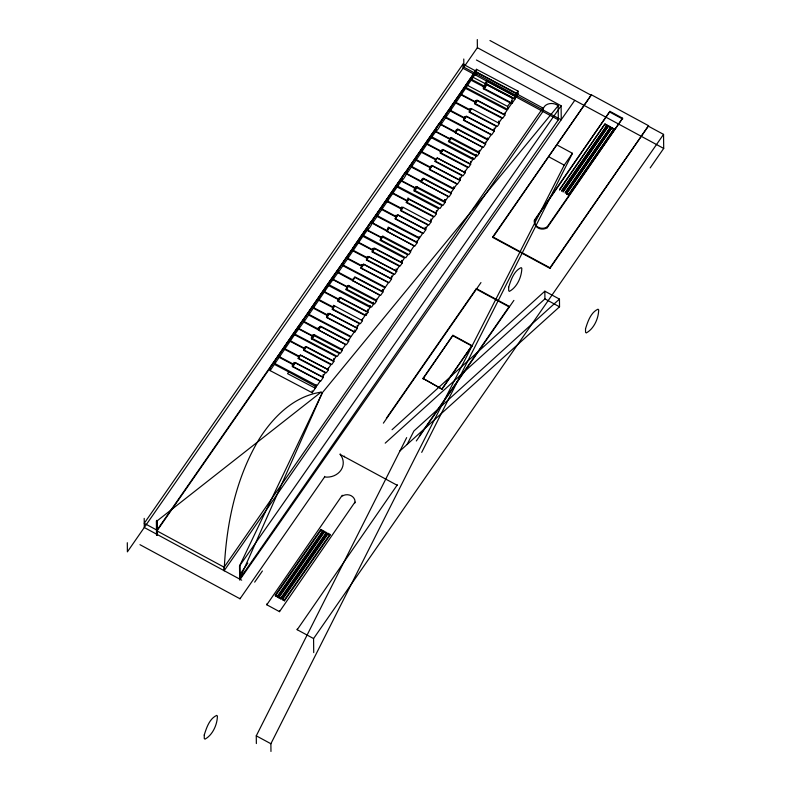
<?xml version="1.0" encoding="UTF-8"?>
<svg xmlns="http://www.w3.org/2000/svg" width="791" height="791" viewBox="0 0 791 791"><rect width="100%" height="100%" fill="white"/><g stroke="black" fill="none" stroke-linecap="round" stroke-linejoin="round"><path stroke-width="1.19" d="M224.16 570.697C226.137 525.175 235.431 478.852 259.023 439.341C273.073 416.986 293.847 396.202 321.037 392.168L322.283 392.85L239.574 579.032L558.327 119.837L558.179 105.717C552.741 101.436 542.567 103.314 542.923 111.501L224.16 570.697L224.13 567.206L542.883 108.021L475.737 71.704L156.974 530.89L224.13 567.206M323.173 374.479L323.203 377.525L320.75 381.124L292.878 366.48L293.51 364.285M328.344 367.825L328.364 369.852L326.337 372.818L298.464 358.185L299.097 355.99M333.802 358.491L333.842 361.536L331.815 364.503L304.238 350.017L305.178 346.725M342.295 348.406L342.315 350.433L340.407 353.241L312.247 338.449L313.187 335.157M348.623 339.379L348.643 341.405L346.409 344.688L318.536 330.055L319.475 326.762M357.275 325.328L357.305 328.374L354.852 331.973L326.98 317.329L327.929 314.037M362.446 318.674L362.466 320.701L360.439 323.667L332.576 309.034L333.199 306.839M367.904 309.33L367.944 312.386L365.917 315.352L338.34 300.867L339.28 297.574M376.526 299.097L376.546 301.124L374.637 303.932L346.478 289.14L347.417 285.848M382.854 290.07L382.884 292.097L380.649 295.379L352.776 280.746L353.399 278.551M391.505 276.019L391.535 279.065L389.093 282.654L361.22 268.02L362.159 264.728M396.677 269.365L396.696 271.392L394.679 274.358L366.806 259.725L367.746 256.432M402.154 261.04L402.174 263.077L400.157 266.043L372.571 251.558L373.51 248.265M382.626 237.023L410.786 251.815L408.878 254.623L380.718 239.831L381.658 236.539M417.094 240.761L417.114 242.788L414.88 246.07L387.007 231.437L388.262 227.037M425.756 227.719L425.776 229.756L423.323 233.345L395.46 218.712L396.4 215.419M401.353 209.318L401.986 207.123M436.385 210.713L436.414 213.758L434.388 216.734L406.811 202.249L408.067 197.859M444.987 199.461L445.017 202.506L443.108 205.304L414.949 190.522L415.888 187.22M451.335 191.452L451.354 193.479L449.12 196.761L421.247 182.118L422.186 178.825M459.976 177.402L460.016 180.447L457.564 184.036L429.691 169.403L430.63 166.11M470.615 161.404L470.645 164.449L468.628 167.425L441.042 152.94L441.981 149.647M479.188 150.27L479.257 153.197L477.349 155.995L449.189 141.203L450.128 137.911M485.565 142.133L485.585 144.17L483.35 147.452L455.478 132.809L456.417 129.516M494.217 128.083L494.246 131.138L491.794 134.727L463.931 120.094L464.554 117.899M499.388 121.428L499.408 123.465L497.391 126.431L469.518 111.798L470.457 108.496M504.866 113.113L504.885 115.14L502.858 118.116L475.282 103.631L476.222 100.328M484.3 88.543L486.238 84.518L512.133 98.104L512.192 103.186L484.3 88.543L486.959 84.637L514.852 99.28L512.192 103.186M256.353 743.55L256.274 735.838L406.673 437.611M407.098 444.473L413.891 431.006L559.455 299.097L544.841 291.197L392.059 429.711M270.967 751.45L270.888 743.738L414.425 458.948L564.23 165.151L572.457 153.306L557.843 145.406M421.712 452.373L572.457 153.306M284.572 346.438L279.5 353.893L279.53 356.82L293.906 364.374L295.181 362.496L322.619 376.902L325.378 372.838L297.95 358.432L298.978 356.919L284.602 349.365L284.869 346.596M298.958 328.621L303.734 322.006L303.803 318.921L298.919 325.694L298.958 328.621L313.177 336.086L314.136 334.682L342.266 349.464M318.674 297.287L313.602 304.743L313.632 307.669L328.008 315.214L329.283 313.345L356.721 327.751L359.48 323.687L332.052 309.281L333.08 307.768L318.714 300.214L318.971 297.436M333.189 279.312L337.965 272.697L338.044 269.612L333.159 276.375L333.189 279.312L347.417 286.777L348.376 285.373L376.496 300.155M353.201 248.127L347.842 255.434L347.872 258.36L362.238 265.905L363.514 264.036L390.952 278.442L393.72 274.378L366.282 259.972L367.321 258.459L367.291 256.502M367.429 230.003C372.63 225.91 376.041 212.67 367.4 227.066L367.429 230.003L381.648 237.468L382.607 236.064L410.737 250.836M270.127 370.623L274.378 364.374L274.348 361.438L270.087 367.696L270.127 370.623L312.218 392.731L316.271 386.799L316.252 384.851M274.922 363.583L279.183 357.334L279.154 354.408L274.892 360.656L274.922 363.583L317.023 385.692L320.108 381.163L292.383 366.599L292.363 364.651M279.53 356.82L284.602 349.365M284.987 348.811L290.099 341.307L290.06 338.38L284.958 345.885L284.987 348.811L299.354 356.355L300.313 354.951L327.751 369.357L330.945 364.671L303.507 350.265L304.466 348.861L290.099 341.307M290.406 340.862L294.549 334.761L294.519 331.834L290.366 337.935L290.406 340.862L304.772 348.406L306.048 346.527L333.199 360.785L336.066 356.573L294.549 334.761M387.471 201.754L387.155 198.67L382.073 206.125L382.102 209.051L396.479 216.596L397.754 214.727L425.192 229.133L427.961 225.069L400.523 210.663L401.551 209.14L401.531 207.193M401.66 180.694C406.871 176.591 410.282 163.361 401.63 177.757L401.66 180.694L415.888 188.159L416.847 186.755L444.967 201.527L444.947 199.579M303.734 322.006L345.568 344.619L341.781 350.166L314.156 335.641M421.385 149.361L416.313 156.816L416.343 159.742L430.709 167.287L431.995 165.408L459.423 179.824L462.191 175.76L434.753 161.344L435.792 159.831L421.415 152.287L421.672 149.509M304.159 321.581L308.628 315.016L308.599 312.079L304.13 318.644L304.159 321.581L318.536 329.125L320.553 326.159L348.277 340.713L350.729 337.124L308.628 315.016M309.024 314.432L313.285 308.183L313.256 305.247L308.994 311.506L309.024 314.432L351.125 336.541L354.21 332.012L326.485 317.448L327.652 315.728L313.285 308.183M313.632 307.669L318.714 300.214M319.089 299.66L324.201 292.156L324.172 289.229L319.06 296.734L319.089 299.66L333.456 307.205L334.415 305.801L362.466 320.701M324.508 291.711L328.651 285.61L328.621 282.684L324.478 288.774L324.508 291.711L338.874 299.255L340.15 297.376L367.301 311.634L370.168 307.412L370.148 305.464M435.9 131.375C441.111 127.282 444.512 114.052 435.871 128.449L435.9 131.375L450.128 138.85L451.078 137.446L479.208 152.218M337.965 272.697L379.799 295.31L376.022 300.857L348.386 286.332M455.942 103.127L455.626 100.052L450.544 107.497L450.573 110.433L464.95 117.978L466.225 116.099L493.663 130.515L496.432 126.451L468.994 112.035L470.022 110.522L470.002 108.575M466.057 84.627L471.06 77.281L471.09 80.207L484.468 87.228L483.4 88.79L511.569 103.581L507.634 109.366L466.087 87.554L466.057 84.627L507.604 106.429L507.634 109.366M486.702 83.945L514.872 98.737L518.065 94.05L518.036 91.113L476.489 69.311L471.594 76.5L471.624 79.426L485.002 86.446L486.702 83.945L486.673 81.018L514.842 95.81L514.852 99.28M338.4 272.272L342.869 265.707L342.839 262.77L338.37 269.335L338.4 272.272L352.766 279.816L354.793 276.85L382.518 291.404L384.97 287.815L342.869 265.707M343.264 265.123L347.526 258.875L347.486 255.938L343.235 262.197L343.264 265.123L385.355 287.232L388.45 282.703L360.726 268.139L361.892 266.419L361.873 264.461M347.872 258.36L352.944 250.905L352.915 247.979M353.231 251.063L353.29 247.425L358.402 239.92L358.432 242.847L353.32 250.351L367.696 257.896L368.655 256.492L396.093 270.898L399.277 266.211L371.849 251.805L372.808 250.391L372.788 248.443M358.738 242.402L362.891 236.301L362.861 233.375L358.709 239.465L358.738 242.402L373.115 249.946L374.39 248.067L401.531 262.325L404.409 258.103L362.891 236.301M372.63 222.953L377.109 216.398L377.07 213.461L372.601 220.027L372.63 222.953L387.007 230.507L389.024 227.531L416.748 242.095L419.2 238.506L419.181 236.549M377.505 215.814L381.756 209.566L381.727 206.629L377.465 212.888L377.505 215.814L419.596 237.923L422.681 233.385L394.956 218.83L396.133 217.11L396.103 215.152M382.102 209.051L387.185 201.596L387.155 198.67M387.56 201.043L392.672 193.538L392.643 190.611L387.531 198.116L387.56 201.043L401.927 208.587L402.886 207.183L430.937 222.083L428.91 225.049L401.047 210.416L403.064 207.44M392.979 193.093L397.131 186.992L397.092 184.066L392.949 190.156L392.979 193.093L407.345 200.637L408.621 198.759L435.772 213.016L438.639 208.794L397.131 186.992M406.871 173.644L411.34 167.079L411.31 164.152L406.841 170.718L406.871 173.644L421.237 181.198L423.264 178.222L450.989 192.786L453.441 189.197L411.34 167.079M411.735 166.506L415.997 160.257L415.967 157.32L411.706 163.569L411.735 166.506L453.836 188.614L456.921 184.076L429.197 169.521L430.363 167.801L415.997 160.257M416.343 159.742L421.415 152.287M421.801 151.734L426.903 144.229L426.873 141.302L421.761 148.797L421.801 151.734L436.167 159.278L437.126 157.874L464.564 172.28L467.758 167.593L440.32 153.187L440.3 151.229M427.209 143.774L431.362 137.683L431.332 134.757L427.18 140.847L427.209 143.774L441.586 151.328L442.861 149.45L470.002 163.707L472.88 159.485L472.86 157.538M466.087 87.554L476.518 72.238L476.489 69.311M441.111 124.335L445.58 117.77L445.551 114.843L441.071 121.409L441.111 124.335L455.478 131.889L457.495 128.913L485.229 143.478L487.671 139.878L487.651 137.931M445.976 117.197L450.227 110.938L450.198 108.011L445.946 114.26L445.976 117.197L488.067 139.305L491.152 134.767L463.427 120.212L464.604 118.492L464.584 116.534M450.573 110.433L455.656 102.978L455.626 100.052M456.031 102.425L461.143 94.92L461.113 91.993L456.002 99.488L456.031 102.425L470.408 109.969L471.357 108.565L499.408 123.465M461.45 94.465L465.602 88.374L465.573 85.448L461.42 91.538L461.45 94.465L475.816 102.019L477.092 100.141L504.243 114.398L507.12 110.176L465.602 88.374M485.002 86.446L484.962 83.52L486.673 81.018M316.271 386.799L288.755 371.918L287.578 373.639L315.302 388.193L315.283 386.245M292.383 366.599L293.55 364.878L279.183 357.334M294.974 334.158L298.672 328.987L298.642 326.06L294.944 331.221L294.974 334.158L337.342 356.405L339.309 353.518L311.446 338.874L313.038 336.531L313.018 334.583M292.878 366.48L295.33 362.891L323.203 377.525M298.464 358.185L300.491 355.218L328.364 369.852M304.238 350.017L306.255 347.051L333.842 361.536M312.247 338.449L314.63 334.939M326.98 317.329L329.432 313.74L357.305 328.374M332.576 309.034L334.593 306.068M338.34 300.867L340.357 297.9L367.944 312.386M318.536 330.055L320.77 326.772L348.643 341.405M346.478 289.14L348.871 285.63M366.806 259.725L368.833 256.759L396.696 271.392M361.22 268.02L363.672 264.421L391.535 279.065M372.571 251.558L374.598 248.592L402.174 263.077M352.776 280.746L355.011 277.463L382.884 292.097M380.718 239.831L383.101 236.321M397.685 186.221L401.373 181.06L401.344 178.123L397.655 183.294L397.685 186.221L440.053 208.478L442.021 205.581L414.148 190.947L415.75 188.604L415.73 186.646M395.46 218.712L397.903 215.112L425.776 229.756M387.007 231.437L389.241 228.154L417.114 242.788M406.811 202.249L408.828 199.273L436.414 213.758M414.949 190.522L417.341 187.012M440.32 153.187L441.279 151.773L426.903 144.229M429.691 169.403L432.143 165.803L460.016 180.447M421.247 182.118L423.482 178.845L451.354 193.479M441.042 152.94L443.069 149.964L470.645 164.449M449.189 141.203L451.572 137.703M475.49 100.516L475.51 102.464L474.551 103.868L501.988 118.284L498.795 122.971L498.775 121.013M469.518 111.798L471.535 108.822M463.931 120.094L466.374 116.495L494.246 131.138M475.282 103.631L477.299 100.655L504.885 115.14M455.478 132.809L457.712 129.526L485.585 144.17M361.853 320.207L365.046 315.52L337.609 301.114L338.568 299.71L324.201 292.156M507.604 106.429L510.225 102.583M514.842 95.81L518.036 91.113M373.53 302.251L373.55 304.209L371.582 307.096L329.214 284.849L329.185 281.912L332.873 276.741L332.902 279.678L329.214 284.849M430.324 221.589L433.517 216.902L406.08 202.496L407.039 201.082L392.672 193.538M410.252 251.548L414.039 245.991L372.304 223.23M416.857 187.714L444.493 202.239L448.27 196.682L406.544 173.921M476.241 154.324L476.261 156.272L474.284 159.169L431.916 136.912L431.886 133.986L435.584 128.814L435.614 131.741L431.916 136.912M465.177 172.774L463.15 175.74L435.277 161.107L437.304 158.131L465.177 172.774L465.148 170.737M451.097 138.405L478.733 152.92L482.51 147.373L440.785 124.612M463.002 64.101L144.249 523.296L156.974 530.178L475.727 70.982L463.002 64.101L463.051 68.313L558.327 119.837M477.289 39.55L477.378 47.678L127.391 551.841L127.302 542.725M157.439 520.646L156.381 521.042L156.529 535.092L157.093 535.398L157.439 520.646L321.037 392.168L322.283 392.85L239.525 566.01L239.663 580.05L574.77 100.338M156.529 535.092L157.014 534.38M240.059 574.256L247.81 563.083M139.967 544.683L240.019 598.787L324.587 476.963A16.156 14.278 -0.6 0 0 340.862 470.299A16.156 14.278 -0.6 0 0 340.199 454.469L340.199 453.896M492.793 236.865L591.411 94.801L648.58 125.72L549.972 268.357L492.803 237.448L492.793 236.865L549.963 267.783L549.972 268.357M492.803 237.448L591.411 94.801M254.662 582.156L262.414 570.983M386.364 418.251L476.37 288.596L509.305 306.414L509.315 306.997L476.37 289.18L476.37 288.596M383.378 423.145L480.958 282.585M422.997 378.414L452.917 335.305L471.97 345.608L442.05 389.182L422.997 378.414L442.05 389.182M422.997 378.879L452.917 335.305M354.961 502.127L279.51 611.651L266.804 604.779L342.256 495.255M534.469 220.056L609.93 111.353L622.626 118.225L547.174 227.739A8.078 7.139 -0.6 0 1 538.226 228.055A8.078 7.139 -0.6 0 1 534.469 220.867L534.469 220.056A8.078 7.139 -0.6 0 0 538.216 227.244A8.078 7.139 -0.6 0 0 547.164 226.928L622.626 118.225M534.469 220.867L609.93 111.353M275.367 594.941L320.839 529.436L322.955 530.583L322.965 531.512L277.493 597.017L275.377 595.87L275.367 594.941L277.483 596.088L277.493 597.017M275.377 595.87L320.849 530.365L320.839 529.436M559.534 189.445L604.996 123.94L607.122 125.087L561.65 191.293M277.483 596.088L322.955 530.583M559.534 190.147L604.996 123.94M278.748 596.849L324.221 531.344L326.337 532.481L326.347 533.411L280.874 598.916L278.758 597.778L278.748 596.849L280.864 597.986L280.874 598.916M278.758 597.778L324.231 532.274L324.221 531.344M561.65 190.591L607.122 125.087M280.864 597.986L326.337 532.481M563.103 191.323L608.576 125.818L610.692 126.965L565.229 193.172M563.113 192.025L608.576 125.818M282.328 598.728L327.8 533.223L329.916 534.36L329.926 535.299L284.453 600.804L282.338 599.657L282.328 598.728L284.444 599.865L284.453 600.804M282.338 599.657L327.81 534.152L327.8 533.223M565.219 192.47L610.692 126.965M566.485 193.231L611.957 127.727L614.073 128.874L568.61 195.07L566.494 193.933L566.485 193.231L568.6 194.378L568.61 195.07M284.444 599.865L329.916 534.36M566.494 193.933L611.957 127.727M568.6 194.378L614.073 128.874M442.05 388.717L471.97 345.608M419.309 436.059L509.305 306.414M416.313 440.963L513.893 300.392M313.72 652.605L313.572 638.564L297.189 629.705L397.359 484.804M549.963 267.783L648.58 125.72M313.572 638.564L663.55 134.391L648.59 126.303M650.182 167.9L663.698 148.431L663.55 134.391M476.429 59.987L561.106 105.776L240.009 565.308L240.157 579.348M363.445 235.53L367.143 230.369L367.113 227.432L363.415 232.603L363.445 235.53L405.813 257.787L407.79 254.89L379.917 240.256L381.509 237.913L367.143 230.369M322.283 392.801L558.179 105.717M385.207 443.148L544.92 298.899L544.841 291.197M399.821 451.048L559.534 306.799L559.455 299.097M478.733 152.92L479.257 153.197M444.493 202.239L445.017 202.506M376.022 300.857L376.546 301.124M341.781 350.166L342.315 350.433M476.518 72.238L518.065 94.05M472.623 77.043L484.962 83.52M485.536 87L483.37 85.863L483.4 88.79M461.143 94.92L475.51 102.464M455.656 102.978L470.022 110.522M450.227 110.938L464.604 118.492M445.58 117.77L487.671 139.878M435.614 131.741L449.98 139.295L448.388 141.638L476.261 156.272M431.362 137.683L472.88 159.485M401.373 181.06L415.75 188.604M387.185 201.596L401.551 209.14M381.756 209.566L396.133 217.11M377.109 216.398L419.2 238.506M358.432 242.847L372.808 250.391M352.944 250.905L367.321 258.459M347.526 258.875L361.892 266.419M332.902 279.678L347.279 287.222L345.677 289.565L373.55 304.209M328.651 285.61L370.168 307.412M298.672 328.987L313.038 336.531M274.378 364.374L288.755 371.918M489.955 40.509L591.421 95.385M609.93 112.164L622.636 119.036M477.378 47.678L663.698 148.431M608.586 126.52L610.701 127.667M605.006 124.642L607.122 125.789M611.967 128.429L614.083 129.566M549.626 157.241L564.23 165.151M544.92 298.899L559.534 306.799M452.927 335.77L471.98 346.072M340.199 454.469L397.369 485.387M320.849 530.365L322.965 531.512M324.231 532.274L326.347 533.411M327.81 534.152L329.926 535.299M241.69 580.169L144.288 527.508L144.199 518.382M256.274 735.838L270.888 743.738M561.106 105.776L561.254 119.817L463.862 67.146L463.773 59.018M547.164 226.928L547.174 227.739M542.883 108.021L542.923 111.501M511.54 100.655L511.569 103.581M484.448 85.28L484.468 87.228M475.727 70.982L475.767 75.194M453.816 186.656L453.836 188.614M440.646 121.844L440.676 124.77M436.187 127.984L436.217 130.911M430.907 219.038L430.937 222.083M425.172 227.175L425.192 229.133M414.128 188.99L414.148 190.947M406.406 171.153L406.436 174.079M401.947 177.293L401.986 180.219M401.512 260.377L401.531 262.325M396.064 268.95L396.093 270.898M382.498 289.457L382.518 291.404M372.175 220.462L372.205 223.388M367.716 226.602L367.746 229.528M365.897 313.325L365.917 315.352M354.833 329.936L354.852 331.973M344.431 456.18L344.431 456.763M333.476 275.911L333.505 278.837M333.436 305.257L333.456 307.205M327.988 313.266L328.008 315.214M324.587 476.38L324.587 476.963M318.328 327.523L318.348 329.471M312.198 390.774L312.218 392.731M311.427 336.926L311.446 338.874M299.245 325.22L299.275 328.146M297.179 629.122L297.189 629.705M293.886 362.416L293.906 364.374M279.5 610.83L279.51 611.651M266.794 603.968L266.804 604.779M240.019 598.204L240.019 598.787M156.865 520.34L157.093 535.398M342.266 496.076A8.078 7.139 -0.6 0 1 351.224 495.759A8.078 7.139 -0.6 0 1 354.971 502.938M204.246 734.997L204.276 738.487L204.978 739.14C212.631 735.066 217.317 724.586 217.396 716.043L216.704 715.4C209.486 718.643 206.481 727.849 204.246 734.997M508.662 287.232L508.692 290.732L509.394 291.375C517.047 287.311 521.734 276.82 521.813 268.287L521.121 267.635C513.903 270.878 510.897 280.093 508.662 287.232M585.518 328.799L585.558 332.289L586.25 332.942C593.903 328.868 598.599 318.387 598.678 309.845L597.976 309.202C590.758 312.445 587.753 321.65 585.518 328.799"/></g></svg>
